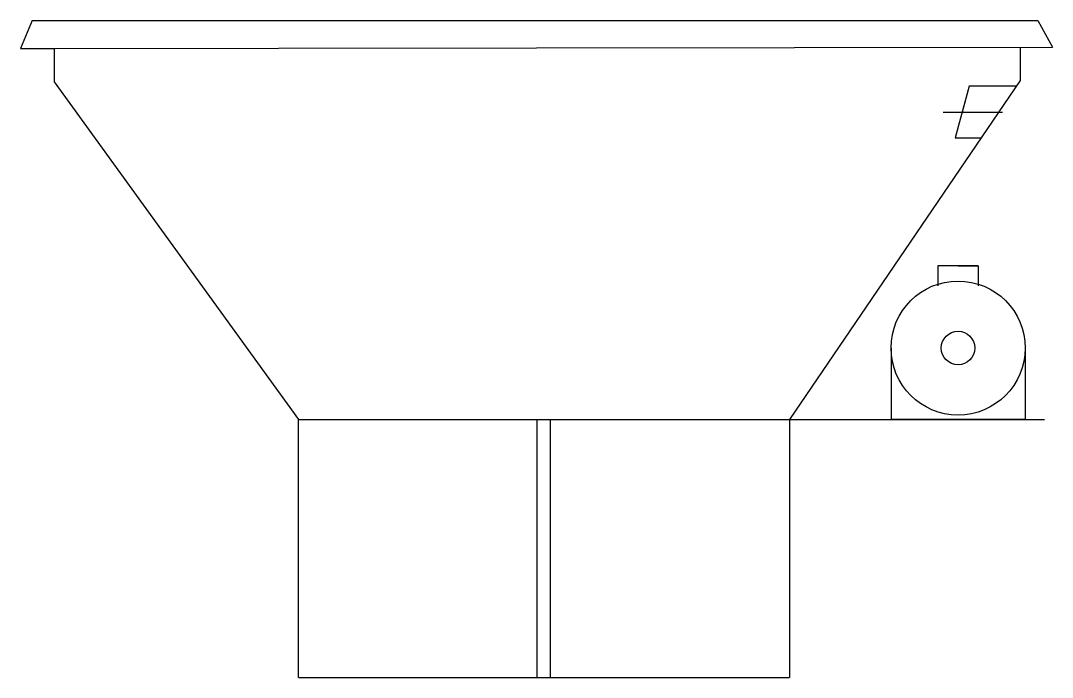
# Model space of a CAD drawing. Header units: millimetres. Extents: x 699.27 to 700.81, y 775.47 to 776.45.
import ezdxf

# ---------------------------------------------------------------- set-up
doc = ezdxf.new("R2010")
doc.units = ezdxf.units.MM
doc.linetypes.add('DASHED2', pattern=[9.525, 6.35, -3.175])
doc.linetypes.add('HIDDEN2', pattern=[0.1875, 0.125, -0.0625])
doc.layers.add('Acqualife', color=3, linetype='Continuous')

msp = doc.modelspace()

# ---------------------------------------------------------------- linework, layer by layer
at = {"layer": 'Acqualife'}
for p, q in [((699.2881, 776.4538), (699.2709, 776.4122)), ((699.2881, 776.4538), (700.7881, 776.4538)), ((700.7881, 776.4538), (700.8097, 776.4143)), ((699.2709, 776.4122), (700.8097, 776.4143)), ((699.2709, 776.4122), (699.3209, 776.4123)), ((700.4178, 775.8588), (700.7981, 775.8588))]:
    msp.add_line(p, q, dxfattribs=at)
at = {"layer": 'Acqualife', "color": 2}
for p, q in [((699.3209, 776.4123), (699.3209, 776.3623)), ((700.7618, 776.4143), (700.7618, 776.3643)), ((699.3209, 776.3623), (699.6851, 775.8588)), ((700.7618, 776.3643), (700.4178, 775.8588)), ((700.6858, 776.356), (700.6649, 776.2787)), ((700.6858, 776.356), (700.6753, 776.3174)), ((700.7561, 776.356), (700.6858, 776.356)), ((700.6649, 776.2787), (700.7033, 776.2787)), ((700.6391, 776.0878), (700.6391, 776.0578)), ((700.6991, 776.0878), (700.6391, 776.0878)), ((700.6691, 776.0878), (700.6991, 776.0878)), ((700.6991, 776.0878), (700.6991, 776.0578)), ((700.5691, 775.9652), (700.5691, 775.8588)), ((700.7691, 775.9652), (700.7691, 775.8588)), ((699.6851, 775.8588), (700.4178, 775.8588)), ((699.6851, 775.4738), (699.6851, 775.8588)), ((700.0414, 775.4738), (700.0414, 775.8588)), ((700.0614, 775.4738), (700.0614, 775.8588)), ((700.4178, 775.8588), (700.4178, 775.4738)), ((699.6851, 775.4738), (700.4178, 775.4738)), ((699.6851, 775.4738), (700.0414, 775.4738)), ((700.0414, 775.4738), (700.0614, 775.4738))]:
    msp.add_line(p, q, dxfattribs=at)
at = {"layer": 'Acqualife', "color": 1, "linetype": 'HIDDEN2', "ltscale": 0.25}
msp.add_line((700.6469, 776.3174), (700.7353, 776.3174), dxfattribs=at)
at = {"layer": 'Acqualife', "color": 2, "linetype": 'DASHED2'}
msp.add_line((700.7691, 775.8588), (700.5691, 775.8588), dxfattribs=at)
at = {"layer": 'Acqualife', "color": 2}
for radius in [0.1, 0.025]:
    msp.add_circle((700.6691, 775.9652), radius, dxfattribs=at)

doc.saveas('drawing.dxf')
